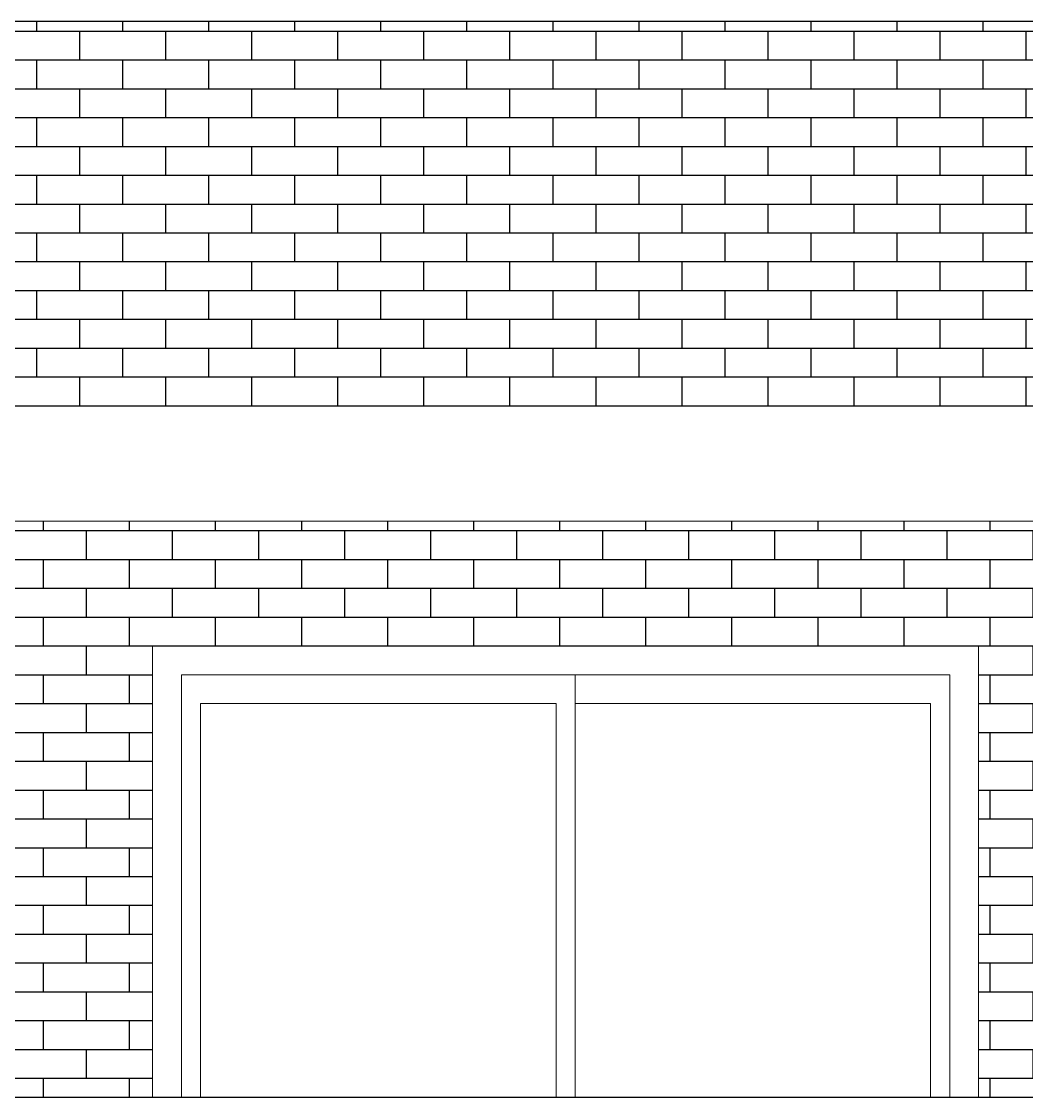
# Model space of a CAD drawing. Header units: metres. Extents: x 42 to 294, y -52 to 32.
# Drawn here: x 259.141 to 261.757, y -25.343 to -22.543 of the extents above; entities that cross this region are included whole.
import ezdxf

# ---------------------------------------------------------------- set-up
doc = ezdxf.new("R2010")
doc.units = ezdxf.units.M
doc.header["$LTSCALE"] = 0.15
for name, color, linetype, lineweight in [('A-DOORSYM', 1, 'Continuous', 9), ('A-FLOROTM', 6, 'Continuous', 13), ('A-WALL', 2, 'Continuous', 30)]:
    doc.layers.add(name, color=color, linetype=linetype, lineweight=lineweight)

# ---------------------------------------------------------------- blocks, each defined once
blk = doc.blocks.new('Deslizante-2 Paneles - 2000 x 2100mm-106-Sur')
at = {"layer": 'A-DOORSYM'}
for p, q in [((8.8336, 11.175), (6.6836, 11.175)), ((6.6836, 11.175), (6.6836, 10)), ((8.8336, 10), (8.8336, 11.175)), ((6.7586, 10), (6.7586, 11.1)), ((6.7586, 11.1), (8.7586, 11.1)), ((7.784, 10), (7.784, 11.1)), ((8.7586, 11.1), (8.7586, 10)), ((6.8086, 10), (6.8086, 11.025)), ((6.8086, 11.025), (7.734, 11.025)), ((7.734, 11.025), (7.734, 10)), ((7.784, 11.025), (8.7086, 11.025)), ((8.7086, 11.025), (8.7086, 10))]:
    blk.add_line(p, q, dxfattribs=at)

msp = doc.modelspace()

# ---------------------------------------------------------------- hatches: boundary and pattern name
at = {"layer": 'A-WALL'}
h = msp.add_hatch(dxfattribs=at)
h.set_pattern_fill('FP1_37', color=256, style=0, pattern_type=2)
h.set_pattern_definition([(0, (255.93259, -23.54309), (0, 0.075), []), (90, (255.93259, -23.54309), (-0.112, 0.075), [0.075, -0.075])])
h.paths.add_polyline_path([(256.0072, -22.5431), (256.0072, -23.5431), (267.7322, -23.5431), (267.7322, -22.5431)], flags=0)
h = msp.add_hatch(dxfattribs=at)
h.set_pattern_fill('FP1_30', color=256, style=0, pattern_type=2)
h.set_pattern_definition([(180, (268.15759, -26.34309), (-9e-18, -0.075), []), (270, (268.15759, -26.34309), (0.112, -0.075), [0.075, -0.075])])
h.paths.add_polyline_path([(268.0822, -23.8431), (256.0072, -23.8431), (256.0072, -25.3431), (256.2884, -25.3431), (256.2887, -25.3415), (256.2916, -25.3273), (256.295, -25.3126), (256.2982, -25.2989), (256.3005, -25.2876), (256.3014, -25.2803), (256.3014, -25.2756), (256.3012, -25.2711), (256.301, -25.2668), (256.3007, -25.2626), (256.3004, -25.2585), (256.3, -25.2544), (256.2996, -25.2504), (256.298, -25.2448), (256.2965, -25.2393), (256.2951, -25.2338), (256.2939, -25.2284), (256.2929, -25.2231), (256.2923, -25.218), (256.2921, -25.2131), (256.2923, -25.2082), (256.2929, -25.2031), (256.2939, -25.1978), (256.2951, -25.1924), (256.2965, -25.187), (256.298, -25.1814), (256.2996, -25.1758), (256.2973, -25.1754), (256.2956, -25.175), (256.295, -25.1745), (256.2962, -25.174), (256.2998, -25.1735), (256.3063, -25.1728), (256.3164, -25.1721), (256.3274, -25.1712), (256.3366, -25.1701), (256.3444, -25.1688), (256.351, -25.1674), (256.3568, -25.1659), (256.3619, -25.1643), (256.3667, -25.1627), (256.3739, -25.1564), (256.381, -25.1503), (256.3879, -25.1446), (256.3945, -25.1396), (256.4007, -25.1355), (256.4064, -25.1326), (256.4115, -25.131), (256.4176, -25.1294), (256.4261, -25.1263), (256.4365, -25.122), (256.4485, -25.1167), (256.4551, -25.1137), (256.4616, -25.1107), (256.4756, -25.1042), (256.4899, -25.0974), (256.5216, -25.0471), (256.5292, -25.0455), (256.5366, -25.0442), (256.5436, -25.0433), (256.5501, -25.0431), (256.5559, -25.0438), (256.5607, -25.0457), (256.5645, -25.0489), (256.5683, -25.0525), (256.573, -25.0556), (256.5779, -25.0584), (256.5827, -25.0614), (256.5868, -25.065), (256.5896, -25.0694), (256.5907, -25.075), (256.5905, -25.0809), (256.5902, -25.0858), (256.5898, -25.0898), (256.5892, -25.0932), (256.5885, -25.0962), (256.5877, -25.0987), (256.5869, -25.1012), (256.5806, -25.1024), (256.5744, -25.1041), (256.5686, -25.1065), (256.5634, -25.11), (256.559, -25.115), (256.5556, -25.1219), (256.5533, -25.131), (256.5522, -25.1399), (256.5519, -25.1465), (256.5525, -25.1513), (256.5539, -25.1554), (256.5561, -25.1593), (256.559, -25.164), (256.5627, -25.1702), (256.5675, -25.1773), (256.5736, -25.184), (256.5805, -25.1903), (256.5877, -25.1961), (256.5946, -25.2013), (256.6008, -25.2057), (256.6056, -25.2094), (256.61, -25.2125), (256.6149, -25.2156), (256.6199, -25.2188), (256.6247, -25.2224), (256.6288, -25.2266), (256.6319, -25.2315), (256.6336, -25.2374), (256.6344, -25.2437), (256.6351, -25.2499), (256.6358, -25.2563), (256.6364, -25.2629), (256.6369, -25.2699), (256.6372, -25.2775), (256.6373, -25.2859), (256.6375, -25.2943), (256.6379, -25.302), (256.6386, -25.3092), (256.6395, -25.3159), (256.6406, -25.3223), (256.6417, -25.3284), (256.6429, -25.3344), (256.6531, -25.3431), (256.9322, -25.3431), (256.9322, -24.1681), (259.0822, -24.1681), (259.0822, -25.3431), (259.4822, -25.3431), (259.4822, -24.1681), (261.6322, -24.1681), (261.6322, -25.3431), (263.3072, -25.3431), (263.3072, -24.2431), (263.8572, -24.2431), (263.8572, -25.3431), (265.0197, -25.3431), (265.0197, -24.1681), (267.1697, -24.1681), (267.1697, -25.3431), (267.4684, -25.3431), (267.4687, -25.3415), (267.4716, -25.3273), (267.475, -25.3126), (267.4782, -25.2989), (267.4805, -25.2876), (267.4814, -25.2803), (267.4814, -25.2756), (267.4812, -25.2711), (267.481, -25.2668), (267.4807, -25.2626), (267.4804, -25.2585), (267.48, -25.2544), (267.4796, -25.2504), (267.478, -25.2448), (267.4765, -25.2393), (267.4751, -25.2338), (267.4739, -25.2284), (267.4729, -25.2231), (267.4723, -25.218), (267.4721, -25.2131), (267.4723, -25.2082), (267.4729, -25.2031), (267.4739, -25.1978), (267.4751, -25.1924), (267.4765, -25.187), (267.478, -25.1814), (267.4796, -25.1758), (267.4773, -25.1754), (267.4756, -25.175), (267.475, -25.1745), (267.4762, -25.174), (267.4798, -25.1735), (267.4863, -25.1728), (267.4964, -25.1721), (267.5074, -25.1712), (267.5166, -25.1701), (267.5244, -25.1688), (267.531, -25.1674), (267.5368, -25.1659), (267.5419, -25.1643), (267.5467, -25.1627), (267.5539, -25.1564), (267.561, -25.1503), (267.5679, -25.1446), (267.5745, -25.1396), (267.5807, -25.1355), (267.5864, -25.1326), (267.5915, -25.131), (267.5976, -25.1294), (267.6061, -25.1263), (267.6165, -25.122), (267.6285, -25.1167), (267.6351, -25.1137), (267.6416, -25.1107), (267.6556, -25.1042), (267.6699, -25.0974), (267.7016, -25.0471), (267.7092, -25.0455), (267.7166, -25.0442), (267.7236, -25.0433), (267.7301, -25.0431), (267.7359, -25.0438), (267.7407, -25.0457), (267.7445, -25.0489), (267.7483, -25.0525), (267.753, -25.0556), (267.7579, -25.0584), (267.7627, -25.0614), (267.7668, -25.065), (267.7696, -25.0694), (267.7707, -25.075), (267.7705, -25.0809), (267.7702, -25.0858), (267.7698, -25.0898), (267.7692, -25.0932), (267.7685, -25.0962), (267.7677, -25.0987), (267.7669, -25.1012), (267.7606, -25.1024), (267.7544, -25.1041), (267.7486, -25.1065), (267.7434, -25.11), (267.739, -25.115), (267.7356, -25.1219), (267.7333, -25.131), (267.7322, -25.1399), (267.7319, -25.1465), (267.7325, -25.1513), (267.7339, -25.1554), (267.7361, -25.1593), (267.739, -25.164), (267.7427, -25.1702), (267.7475, -25.1773), (267.7536, -25.184), (267.7605, -25.1903), (267.7677, -25.1961), (267.7746, -25.2013), (267.7808, -25.2057), (267.7856, -25.2094), (267.79, -25.2125), (267.7949, -25.2156), (267.7999, -25.2188), (267.8047, -25.2224), (267.8088, -25.2266), (267.8119, -25.2315), (267.8136, -25.2374), (267.8144, -25.2437), (267.8151, -25.2499), (267.8158, -25.2563), (267.8164, -25.2629), (267.8169, -25.2699), (267.8172, -25.2775), (267.8173, -25.2859), (267.8175, -25.2943), (267.8179, -25.302), (267.8186, -25.3092), (267.8195, -25.3159), (267.8206, -25.3223), (267.8217, -25.3284), (267.8229, -25.3344), (267.8331, -25.3431), (268.0822, -25.3431)], flags=0)

# ---------------------------------------------------------------- linework, layer by layer
at = {"layer": 'A-FLOROTM'}
for p, q in [((255.8572, -23.5431), (268.0993, -23.5431)), ((268.0993, -23.8431), (255.8572, -23.8431))]:
    msp.add_line(p, q, dxfattribs=at)
at = {"layer": 'A-WALL'}
for p, q in [((267.7322, -22.5431), (256.0072, -22.5431)), ((268.0822, -25.3431), (255.9572, -25.3431))]:
    msp.add_line(p, q, dxfattribs=at)

# ---------------------------------------------------------------- block references
at = {"layer": 'A-DOORSYM'}
msp.add_blockref('Deslizante-2 Paneles - 2000 x 2100mm-106-Sur', (252.7986, -35.3431), dxfattribs=at)

doc.saveas('drawing.dxf')
